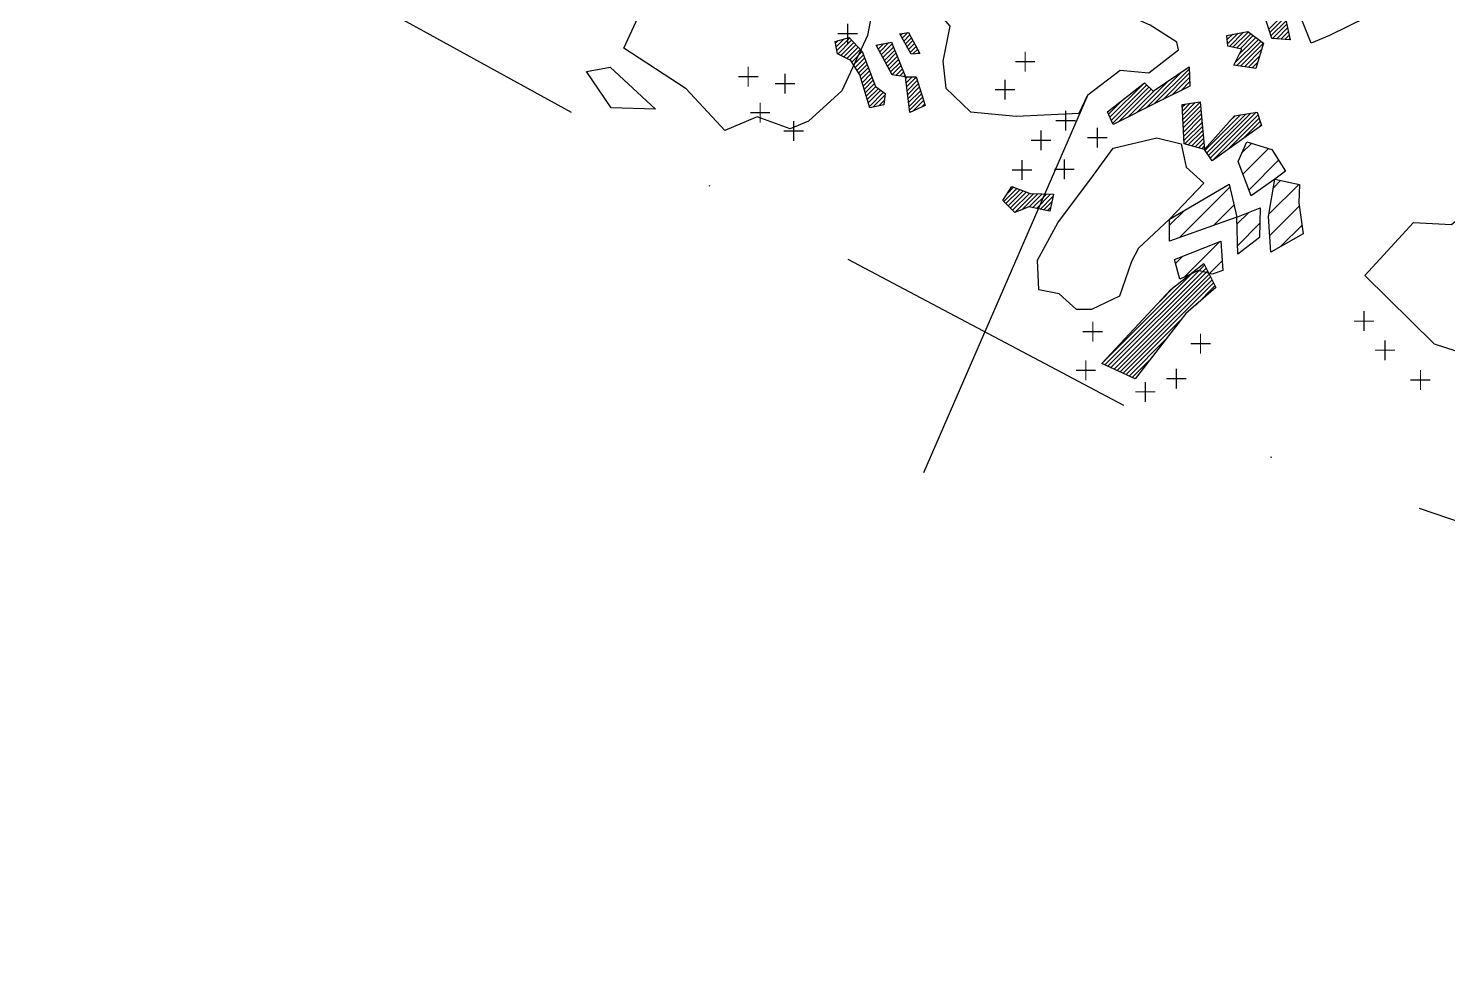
# Model space of a CAD drawing. Header units: metres. Extents: x -1500 to -960, y -1224 to -659.
# Drawn here: x -1186 to -1072.3, y -1223.9 to -1149.5 of the extents above; entities that cross this region are included whole.
import ezdxf

# ---------------------------------------------------------------- set-up
doc = ezdxf.new("R2010")
doc.units = ezdxf.units.M
doc.header["$LTSCALE"] = 25
doc.header["$MEASUREMENT"] = 0
doc.linetypes.add('STRICHPUNKTX2', pattern=[2, 1, -0.5, 0, -0.5])
doc.layers.get('0').update_dxf_attribs({"linetype": 'CONTINUOUS'})
for name, color, linetype in [('BEFUNDSCHRAFF', 1, 'CONTINUOUS'), ('FEUER', 1, 'CONTINUOUS'), ('GRABUNGSGRENZE', 3, 'STRICHPUNKTX2'), ('KNOCHEN', 2, 'CONTINUOUS'), ('KNOCHENSCHRAFF', 2, 'CONTINUOUS'), ('STEINE', 4, 'CONTINUOUS')]:
    doc.layers.add(name, color=color, linetype=linetype)

# ---------------------------------------------------------------- blocks, each defined once
blk = doc.blocks.new('LB')
at = {"layer": 'FEUER', "const_width": 0.1}
for points in [[(0, 0), (0, -1.6)], [(-0.8, -0.8), (0.8, -0.8)]]:
    blk.add_lwpolyline(points, dxfattribs=at)
blk = doc.blocks.new('*X2')
at = {"color": 0}
for p, q in [((-1086.6, -1149.53), (-1085.38, -1148.31)), ((-1086.52, -1149.8), (-1085.29, -1148.57)), ((-1086.43, -1150.07), (-1085.22, -1148.86)), ((-1086.3, -1150.3), (-1085.16, -1149.15)), ((-1085.97, -1150.32), (-1085.1, -1149.44)), ((-1121.32, -1150.67), (-1121.11, -1150.45)), ((-1121.26, -1150.96), (-1120.62, -1150.32)), ((-1121.2, -1151.26), (-1120.2, -1150.25)), ((-1121.14, -1151.54), (-1120.03, -1150.43)), ((-1120.9, -1151.66), (-1119.85, -1150.61)), ((-1117.77, -1151.36), (-1117.03, -1150.61)), ((-1116.1, -1150.04), (-1115.94, -1149.88)), ((-1115.97, -1150.27), (-1115.53, -1149.82)), ((-1115.85, -1150.49), (-1115.36, -1150)), ((-1115.72, -1150.72), (-1115.23, -1150.23)), ((-1115.59, -1150.95), (-1115.11, -1150.46)), ((-1115.46, -1151.17), (-1114.98, -1150.69)), ((-1089.96, -1150.07), (-1089.92, -1150.03)), ((-1089.93, -1150.38), (-1089.49, -1149.95)), ((-1089.89, -1150.7), (-1089.06, -1149.87)), ((-1089.76, -1150.92), (-1088.63, -1149.79)), ((-1089.47, -1150.99), (-1088.25, -1149.77)), ((-1089.32, -1152.25), (-1087.43, -1150.36)), ((-1089.18, -1151.06), (-1088.04, -1149.91)), ((-1089.17, -1152.46), (-1087.22, -1150.51)), ((-1088.94, -1151.52), (-1087.63, -1150.21)), ((-1088.9, -1151.12), (-1087.84, -1150.06)), ((-1088.86, -1152.5), (-1087.03, -1150.67)), ((-1085.64, -1150.34), (-1085.03, -1149.73)), ((-1085.31, -1150.37), (-1084.97, -1150.02)), ((-1084.98, -1150.39), (-1084.91, -1150.31)), ((-1120.66, -1151.77), (-1119.68, -1150.79)), ((-1120.42, -1151.88), (-1119.51, -1150.98)), ((-1120.18, -1152), (-1119.34, -1151.16)), ((-1120, -1152.18), (-1119.17, -1151.34)), ((-1119.87, -1152.4), (-1119.07, -1151.6)), ((-1118.01, -1150.9), (-1117.92, -1150.8)), ((-1117.89, -1151.13), (-1117.47, -1150.71)), ((-1117.65, -1151.59), (-1116.78, -1150.72)), ((-1117.52, -1151.82), (-1116.67, -1150.97)), ((-1117.4, -1152.05), (-1116.57, -1151.22)), ((-1117.28, -1152.28), (-1116.47, -1151.47)), ((-1117.16, -1152.51), (-1116.37, -1151.73)), ((-1115.34, -1151.4), (-1114.86, -1150.92)), ((-1115.11, -1151.53), (-1114.73, -1151.15)), ((-1114.73, -1151.5), (-1114.61, -1151.38)), ((-1088.55, -1152.55), (-1087.18, -1151.17)), ((-1088.24, -1152.59), (-1087.33, -1151.68)), ((-1119.74, -1152.62), (-1118.97, -1151.85)), ((-1119.6, -1152.84), (-1118.87, -1152.11)), ((-1119.47, -1153.06), (-1118.78, -1152.36)), ((-1119.35, -1153.29), (-1118.68, -1152.62)), ((-1119.27, -1153.56), (-1118.58, -1152.88)), ((-1117.03, -1152.74), (-1116.27, -1151.98)), ((-1116.91, -1152.97), (-1116.17, -1152.23)), ((-1116.79, -1153.2), (-1116.07, -1152.49)), ((-1116.49, -1153.26), (-1115.97, -1152.74)), ((-1095.78, -1155.53), (-1092.96, -1152.71)), ((-1087.94, -1152.64), (-1087.48, -1152.18)), ((-1119.18, -1153.83), (-1118.48, -1153.13)), ((-1119.1, -1154.1), (-1118.39, -1153.39)), ((-1119.02, -1154.37), (-1118.29, -1153.64)), ((-1118.93, -1154.64), (-1118.19, -1153.9)), ((-1116.18, -1153.3), (-1115.87, -1152.99)), ((-1115.87, -1153.35), (-1115.77, -1153.24)), ((-1115.7, -1153.53), (-1115.54, -1153.37)), ((-1115.66, -1153.84), (-1115.18, -1153.37)), ((-1115.62, -1154.16), (-1114.85, -1153.39)), ((-1115.58, -1154.47), (-1114.76, -1153.66)), ((-1115.54, -1154.79), (-1114.68, -1153.93)), ((-1099.33, -1156.6), (-1096.57, -1153.84)), ((-1099.22, -1156.85), (-1096.38, -1154.01)), ((-1097.21, -1156.25), (-1094.65, -1153.7)), ((-1096.49, -1155.89), (-1093.6, -1152.99)), ((-1095.07, -1155.17), (-1092.95, -1153.05)), ((-1094.36, -1154.82), (-1092.94, -1153.4)), ((-1093.65, -1154.47), (-1092.93, -1153.74)), ((-1092.95, -1154.11), (-1092.92, -1154.08)), ((-1118.85, -1154.91), (-1118.08, -1154.14)), ((-1118.77, -1155.18), (-1117.88, -1154.29)), ((-1118.69, -1155.45), (-1117.67, -1154.44)), ((-1118.6, -1155.73), (-1117.47, -1154.59)), ((-1118.32, -1155.8), (-1117.36, -1154.84)), ((-1117.86, -1155.7), (-1117.4, -1155.24)), ((-1115.5, -1155.1), (-1114.6, -1154.2)), ((-1115.46, -1155.41), (-1114.51, -1154.47)), ((-1115.42, -1155.73), (-1114.43, -1154.73)), ((-1115.38, -1156.04), (-1114.35, -1155)), ((-1099.44, -1156.36), (-1098.23, -1155.15)), ((-1099.11, -1157.09), (-1096.2, -1154.18)), ((-1098.64, -1156.97), (-1096.02, -1154.35)), ((-1097.92, -1156.61), (-1095.71, -1154.4)), ((-1115.06, -1156.07), (-1114.26, -1155.27)), ((-1114.41, -1155.77), (-1114.18, -1155.54)), ((-1093.52, -1155.74), (-1093.31, -1155.54)), ((-1093.5, -1156.08), (-1092.9, -1155.48)), ((-1093.49, -1156.42), (-1092.49, -1155.42)), ((-1093.47, -1156.76), (-1092.1, -1155.39)), ((-1093.45, -1157.09), (-1092.07, -1155.71)), ((-1093.44, -1157.43), (-1092.04, -1156.04)), ((-1093.42, -1157.77), (-1092.01, -1156.36)), ((-1091.57, -1159.45), (-1088.45, -1156.34)), ((-1091.43, -1159.66), (-1088.03, -1156.27)), ((-1091.29, -1159.88), (-1087.61, -1156.2)), ((-1093.41, -1158.11), (-1091.98, -1156.68)), ((-1093.39, -1158.44), (-1091.95, -1157.01)), ((-1093.33, -1158.73), (-1091.92, -1157.33)), ((-1091.71, -1159.24), (-1088.88, -1156.41)), ((-1091.15, -1160.09), (-1087.46, -1156.4)), ((-1089.91, -1159.21), (-1087.37, -1156.67)), ((-1089.77, -1156.95), (-1089.3, -1156.48)), ((-1088.66, -1158.31), (-1087.28, -1156.93)), ((-1087.42, -1157.42), (-1087.2, -1157.2)), ((-1093.05, -1158.81), (-1091.89, -1157.65)), ((-1092.77, -1158.89), (-1091.86, -1157.98)), ((-1092.5, -1158.97), (-1091.83, -1158.3)), ((-1092.22, -1159.04), (-1091.8, -1158.62)), ((-1091.95, -1159.12), (-1091.77, -1158.95)), ((-1107.84, -1163.34), (-1106.8, -1162.31)), ((-1107.66, -1163.52), (-1106.54, -1162.41)), ((-1107.52, -1162.68), (-1107.06, -1162.21)), ((-1107.48, -1163.7), (-1106.29, -1162.5)), ((-1107.31, -1163.88), (-1106.03, -1162.6)), ((-1107.13, -1164.05), (-1105.78, -1162.7)), ((-1106.95, -1164.23), (-1105.45, -1162.73)), ((-1106.39, -1164.02), (-1105.11, -1162.74)), ((-1105.81, -1163.79), (-1104.76, -1162.75)), ((-1105.52, -1163.85), (-1104.42, -1162.76)), ((-1105.22, -1163.91), (-1104.08, -1162.77)), ((-1104.93, -1163.98), (-1103.87, -1162.92)), ((-1104.64, -1164.04), (-1103.98, -1163.37)), ((-1104.35, -1164.1), (-1104.08, -1163.83)), ((-1099.98, -1176.34), (-1092.47, -1168.83)), ((-1099.73, -1176.45), (-1091.74, -1168.46)), ((-1099.49, -1176.56), (-1091.62, -1168.7)), ((-1099.25, -1176.67), (-1091.5, -1168.93)), ((-1099, -1176.78), (-1091.39, -1169.17)), ((-1098.76, -1176.89), (-1091.27, -1169.4)), ((-1098.52, -1177), (-1091.15, -1169.64)), ((-1098.27, -1177.12), (-1091.03, -1169.88)), ((-1095.42, -1171.44), (-1094.13, -1170.14)), ((-1092.43, -1171.63), (-1090.92, -1170.11)), ((-1098.03, -1177.23), (-1093.6, -1172.79)), ((-1097.79, -1177.34), (-1094.84, -1174.39)), ((-1097.54, -1177.45), (-1096.08, -1175.98))]:
    blk.add_line(p, q, dxfattribs=at)
blk = doc.blocks.new('*X6')
at = {"color": 0}
for p, q in [((-1088.75, -1159.46), (-1087.97, -1158.69)), ((-1088.67, -1161.15), (-1086.62, -1159.1)), ((-1088.18, -1162.42), (-1085.81, -1160.05)), ((-1086.6, -1164.38), (-1084.18, -1161.97)), ((-1086.23, -1162.25), (-1085.65, -1161.66)), ((-1093.79, -1166.26), (-1089.72, -1162.2)), ((-1094.55, -1165.26), (-1093.35, -1164.06)), ((-1091.03, -1165.28), (-1089.39, -1163.64)), ((-1089.15, -1165.16), (-1088.21, -1164.23)), ((-1086.52, -1166.07), (-1084.15, -1163.7)), ((-1089.09, -1166.87), (-1087.31, -1165.1)), ((-1085.65, -1166.97), (-1083.93, -1165.25)), ((-1093.42, -1169.44), (-1090.59, -1166.6)), ((-1094.07, -1168.31), (-1093.51, -1167.76)), ((-1091.34, -1169.13), (-1090.34, -1168.12))]:
    blk.add_line(p, q, dxfattribs=at)

msp = doc.modelspace()

# ---------------------------------------------------------------- linework, layer by layer
at = {"layer": 'BEFUNDSCHRAFF'}
msp.add_lwpolyline([(-1101.09, -1154.8), (-1114.27, -1185.09)], dxfattribs=at)
at = {"layer": 'GRABUNGSGRENZE', "flags": 128}
msp.add_lwpolyline([(-1252.2, -1095.84), (-1141.57, -1156.7), (-1097.86, -1179.89), (-1042.02, -1199.13), (-1026.22, -1201.43), (-996.38, -1218.67), (-969.37, -1223.87), (-969.28, -1057.51), (-964.44, -1036.94), (-965.94, -1013.02), (-967.35, -1000.73), (-961.95, -979.05), (-960.35, -948.89), (-961.5, -929.54), (-1246.42, -782.71)], dxfattribs=at)
at = {"layer": 'KNOCHEN'}
for points in [[(-1086.36, -1150.29), (-1086.97, -1148.36), (-1085.34, -1148.31), (-1084.89, -1150.4), (-1086.36, -1150.29)], [(-1118.56, -1155.85), (-1119.37, -1153.21), (-1120.08, -1152.04), (-1121.15, -1151.53), (-1121.35, -1150.52), (-1120.23, -1150.21), (-1119.17, -1151.33), (-1118.1, -1154.13), (-1117.34, -1154.69), (-1117.45, -1155.6), (-1118.56, -1155.85)], [(-1115.72, -1153.37), (-1116.78, -1153.21), (-1118.05, -1150.83), (-1116.83, -1150.57), (-1115.72, -1153.37)], [(-1115.26, -1151.54), (-1116.17, -1149.91), (-1115.46, -1149.81), (-1114.55, -1151.49), (-1115.26, -1151.54)], [(-1089.41, -1152.42), (-1088.75, -1151.15), (-1089.87, -1150.9), (-1089.97, -1150.04), (-1088.29, -1149.73), (-1087.02, -1150.65), (-1087.63, -1152.68), (-1089.41, -1152.42)], [(-1099.06, -1157.19), (-1099.52, -1156.17), (-1096.57, -1153.84), (-1095.86, -1154.5), (-1092.97, -1152.57), (-1092.92, -1154.1), (-1095.46, -1155.36), (-1099.06, -1157.19)], [(-1115.36, -1156.21), (-1115.72, -1153.37), (-1114.85, -1153.37), (-1114.14, -1155.65), (-1115.36, -1156.21)], [(-1093.38, -1158.72), (-1093.53, -1155.57), (-1092.1, -1155.37), (-1091.75, -1159.18), (-1093.38, -1158.72)], [(-1091.14, -1160.09), (-1091.75, -1159.18), (-1089.36, -1156.49), (-1087.53, -1156.18), (-1087.18, -1157.25), (-1091.14, -1160.09)], [(-1104.15, -1164.14), (-1105.82, -1163.79), (-1106.94, -1164.24), (-1107.9, -1163.28), (-1107.19, -1162.16), (-1105.72, -1162.72), (-1103.84, -1162.77), (-1104.15, -1164.14)], [(-1099.99, -1176.33), (-1094.45, -1170.4), (-1091.81, -1168.32), (-1090.85, -1170.25), (-1093.24, -1172.33), (-1097.3, -1177.56), (-1099.99, -1176.33)]]:
    msp.add_lwpolyline(points, dxfattribs=at)
at = {"layer": 'STEINE'}
for points in [[(-1093.98, -1150.59), (-1096.11, -1149.22), (-1099.41, -1147.74), (-1102.71, -1145.3), (-1105.96, -1141.14), (-1108.75, -1137.99), (-1110.27, -1137.02), (-1113.62, -1140.37), (-1115.15, -1143.52), (-1115.05, -1145.9), (-1112.16, -1149.31), (-1112.72, -1152.1), (-1112.47, -1154.28), (-1110.49, -1156.16), (-1106.83, -1156.52), (-1101.8, -1156.27), (-1101.09, -1154.8), (-1098.5, -1152.82), (-1096.22, -1153.03), (-1093.83, -1151.2), (-1093.98, -1150.59)], [(-1130.19, -1157.67), (-1133.29, -1154.32), (-1138.26, -1151.06), (-1135.52, -1145.07), (-1128.41, -1144.93), (-1124.45, -1145.34), (-1121.4, -1143.87), (-1118.96, -1144.22), (-1118.05, -1146.36), (-1118.76, -1150.06), (-1120.8, -1154.48), (-1123.49, -1156.92), (-1124.96, -1157.52), (-1127.6, -1156.56), (-1130.19, -1157.67)], [(-1083.21, -1150.65), (-1084.33, -1147.86), (-1079.65, -1145.78), (-1077.57, -1146.29), (-1075.69, -1146.14), (-1073.41, -1145.02), (-1075.09, -1148.02), (-1076.71, -1148.47), (-1078.74, -1148.57), (-1081.74, -1150.04), (-1083.21, -1150.65)], [(-1135.73, -1155.94), (-1139.28, -1155.84), (-1141.26, -1152.94), (-1139.38, -1152.59), (-1135.73, -1155.94)], [(-1094.55, -1164.76), (-1097.04, -1167.09), (-1097.6, -1168.16), (-1098.57, -1170.95), (-1100.8, -1172.02), (-1102.02, -1172.02), (-1103.39, -1170.75), (-1105.02, -1170.44), (-1105.12, -1168.05), (-1103.49, -1165.06), (-1100.64, -1161.25), (-1099.06, -1159.07), (-1095.56, -1158.26), (-1093.63, -1158.72), (-1093.23, -1160.6), (-1091.81, -1161.87), (-1094.55, -1164.76)], [(-1086.12, -1161.57), (-1088, -1162.89), (-1089.06, -1160.14), (-1088.35, -1158.57), (-1086.37, -1159.18), (-1085.25, -1160.91), (-1086.12, -1161.57)], [(-1094.55, -1166.54), (-1094.55, -1164.76), (-1089.77, -1161.97), (-1089.17, -1164.61), (-1094.55, -1166.54)], [(-1086.43, -1167.41), (-1086.63, -1164.56), (-1086.12, -1161.57), (-1084.14, -1161.98), (-1084.19, -1163.45), (-1083.84, -1165.94), (-1086.43, -1167.41)], [(-1089.07, -1167.56), (-1089.17, -1164.61), (-1087.29, -1163.85), (-1087.34, -1166.24), (-1089.07, -1167.56)], [(-1068.96, -1175.55), (-1071.6, -1175.34), (-1073.33, -1174.78), (-1078.91, -1169.29), (-1075, -1165.03), (-1071.95, -1165.19), (-1070.33, -1163.82), (-1068.8, -1163.77), (-1066.77, -1166.76), (-1067.59, -1174.43), (-1068.96, -1175.55)], [(-1093.74, -1169.59), (-1094.15, -1168.01), (-1090.44, -1166.54), (-1090.29, -1168.88), (-1091.15, -1169.18), (-1092.22, -1168.88), (-1093.74, -1169.59)]]:
    msp.add_lwpolyline(points, dxfattribs=at)

# ---------------------------------------------------------------- block references
at = {"layer": 'FEUER'}
for name, p in [('*X6', (0, 0)), ('LB', (-1120.34, -1149.1)), ('LB', (-1106.12, -1151.34)), ('LB', (-1128.31, -1152.54)), ('LB', (-1125.37, -1153.11)), ('LB', (-1107.74, -1153.58)), ('LB', (-1127.35, -1155.44)), ('LB', (-1102.87, -1156.07)), ('LB', (-1124.66, -1156.91)), ('LB', (-1100.33, -1157.44)), ('LB', (-1104.85, -1157.64)), ('LB', (-1106.38, -1160.03)), ('LB', (-1102.98, -1159.98)), ('LB', (-1078.97, -1172.14)), ('LB', (-1100.7, -1172.98)), ('LB', (-1092.07, -1173.95)), ('LB', (-1077.29, -1174.47)), ('LB', (-1101.26, -1176.08)), ('LB', (-1094, -1176.75)), ('LB', (-1074.45, -1176.86)), ('LB', (-1096.49, -1177.81))]:
    msp.add_blockref(name, p, dxfattribs=at)
at = {"layer": 'KNOCHENSCHRAFF'}
msp.add_blockref('*X2', (0, 0), dxfattribs=at)

doc.saveas('drawing.dxf')
